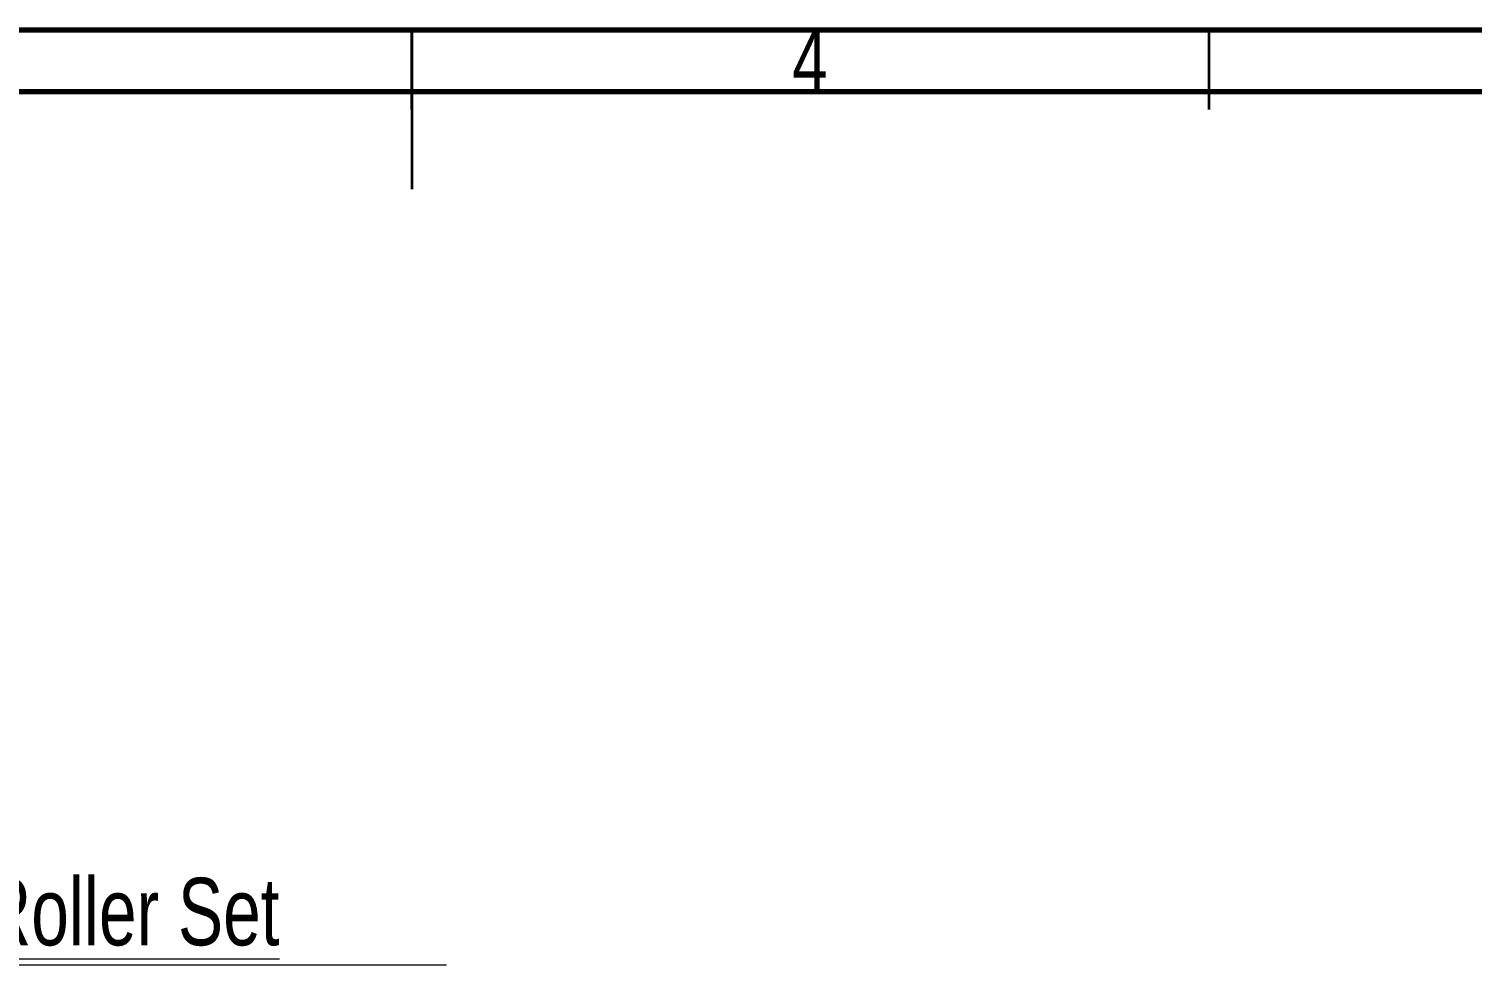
# Model space of a CAD drawing. Header units: millimetres. Extents: x 41 to 1868, y -696 to 319.
# Drawn here: x 218.9 to 309.4, y 260.5 to 319.3 of the extents above; entities that cross this region are included whole.
import ezdxf

# ---------------------------------------------------------------- set-up
doc = ezdxf.new("R2010")
doc.units = ezdxf.units.MM
doc.styles.add('SLDTEXTSTYLE0', font='TXT', dxfattribs={"width": 0.75})

# ---------------------------------------------------------------- blocks, each defined once
blk = doc.blocks.new('SW_NOTE_0_7')
at = {"color": 0, "linetype": 'Continuous', "lineweight": 0}
blk.add_line((43.451, 0), (0, 0), dxfattribs=at)
at = {"color": 0, "linetype": 'Continuous', "lineweight": 0, "insert": (0.425, 5.476), "char_height": 4.23333, "attachment_point": 1, "style": 'SLDTEXTSTYLE0'}
blk.add_mtext('\\LReturn Roller Set', dxfattribs=at)

msp = doc.modelspace()

# ---------------------------------------------------------------- linework, layer by layer
at = {"color": 7, "linetype": 'Continuous', "lineweight": 70}
for p, q in [((42.8852, 319.1941), (442.8852, 319.1941)), ((47.8852, 315.3277), (437.2876, 315.3277))]:
    msp.add_line(p, q, dxfattribs=at)
at = {"color": 7, "linetype": 'Continuous', "lineweight": 35}
for p, q in [((242.8852, 319.1951), (242.8852, 309.1931)), ((242.8852, 314.1941), (242.8852, 319.1941)), ((292.8852, 314.1941), (292.8852, 319.1941))]:
    msp.add_line(p, q, dxfattribs=at)

# ---------------------------------------------------------------- block references
at = {"color": 7, "linetype": 'Continuous', "lineweight": 0}
msp.add_blockref('SW_NOTE_0_7', (201.5982, 260.5327), dxfattribs=at)

# ---------------------------------------------------------------- texts
at = {"color": 7, "linetype": 'Continuous', "lineweight": 0, "insert": (267.8452, 319.2543), "char_height": 3.9688, "attachment_point": 2, "style": 'SLDTEXTSTYLE0'}
msp.add_mtext('4', dxfattribs=at)

doc.saveas('drawing.dxf')
